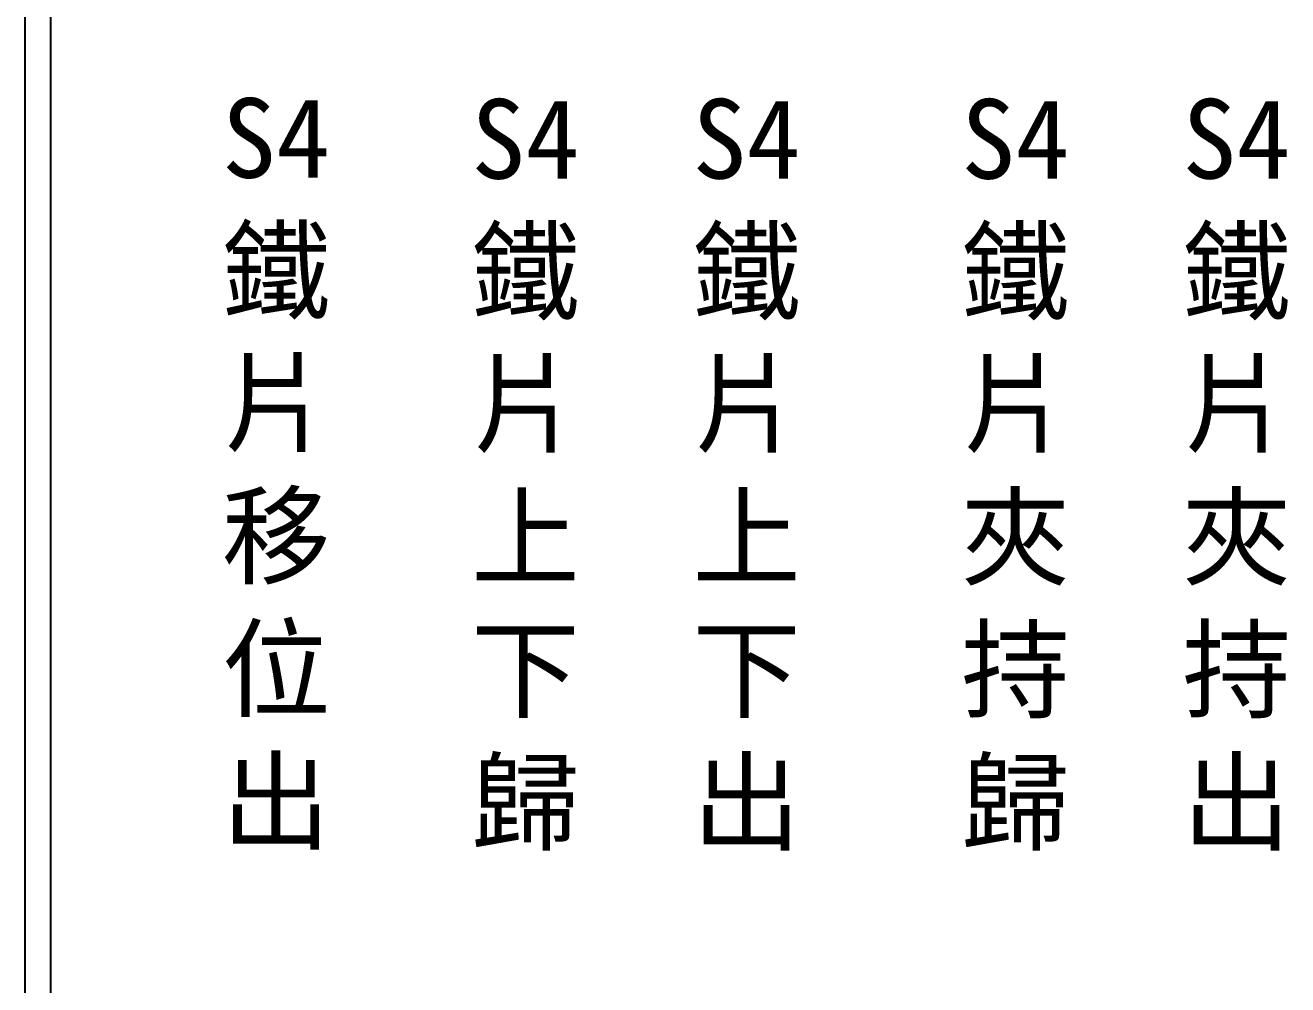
# Model space of a CAD drawing. Extents: x 325 to 612, y 3 to 207.
# Drawn here: x 325.3 to 387.2, y 50 to 97 of the extents above; entities that cross this region are included whole.
import ezdxf

# ---------------------------------------------------------------- set-up
doc = ezdxf.new("R2010")
doc.units = 0
doc.layers.add('圖框層', color=7, linetype='CONTINUOUS')
doc.layers.add('標尺寸層', color=3, linetype='CONTINUOUS')
doc.styles.add('CNS', font='romanc.shx', dxfattribs={"bigfont": 'chineset.shx'})

msp = doc.modelspace()

# ---------------------------------------------------------------- linework, layer by layer
at = {"layer": '圖框層', "color": 7}
for p, q in [((325.319, 3), (325.319, 206.969)), ((326.569, 4.25), (326.569, 205.719))]:
    msp.add_line(p, q, dxfattribs=at)

# ---------------------------------------------------------------- texts
at = {"layer": '標尺寸層', "color": 7, "char_height": 3.9, "width": 4.96081, "attachment_point": 5, "style": 'CNS'}
for s, insert in [('{\\fDFKai-SB|b0|i0|c136|p65;S4鐵片移位出}', (337.614, 75.018)), ('{\\fDFKai-SB|b0|i0|c136|p65;S4鐵片上下歸}', (349.832, 74.978)), ('{\\fDFKai-SB|b0|i0|c136|p65;S4鐵片上下出}', (360.67, 74.978)), ('{\\fDFKai-SB|b0|i0|c136|p65;S4鐵片夾持歸}', (373.843, 74.978)), ('{\\fDFKai-SB|b0|i0|c136|p65;S4鐵片夾持出}', (384.68, 74.978))]:
    msp.add_mtext(s, dxfattribs=dict(at, insert=insert))

doc.saveas('drawing.dxf')
